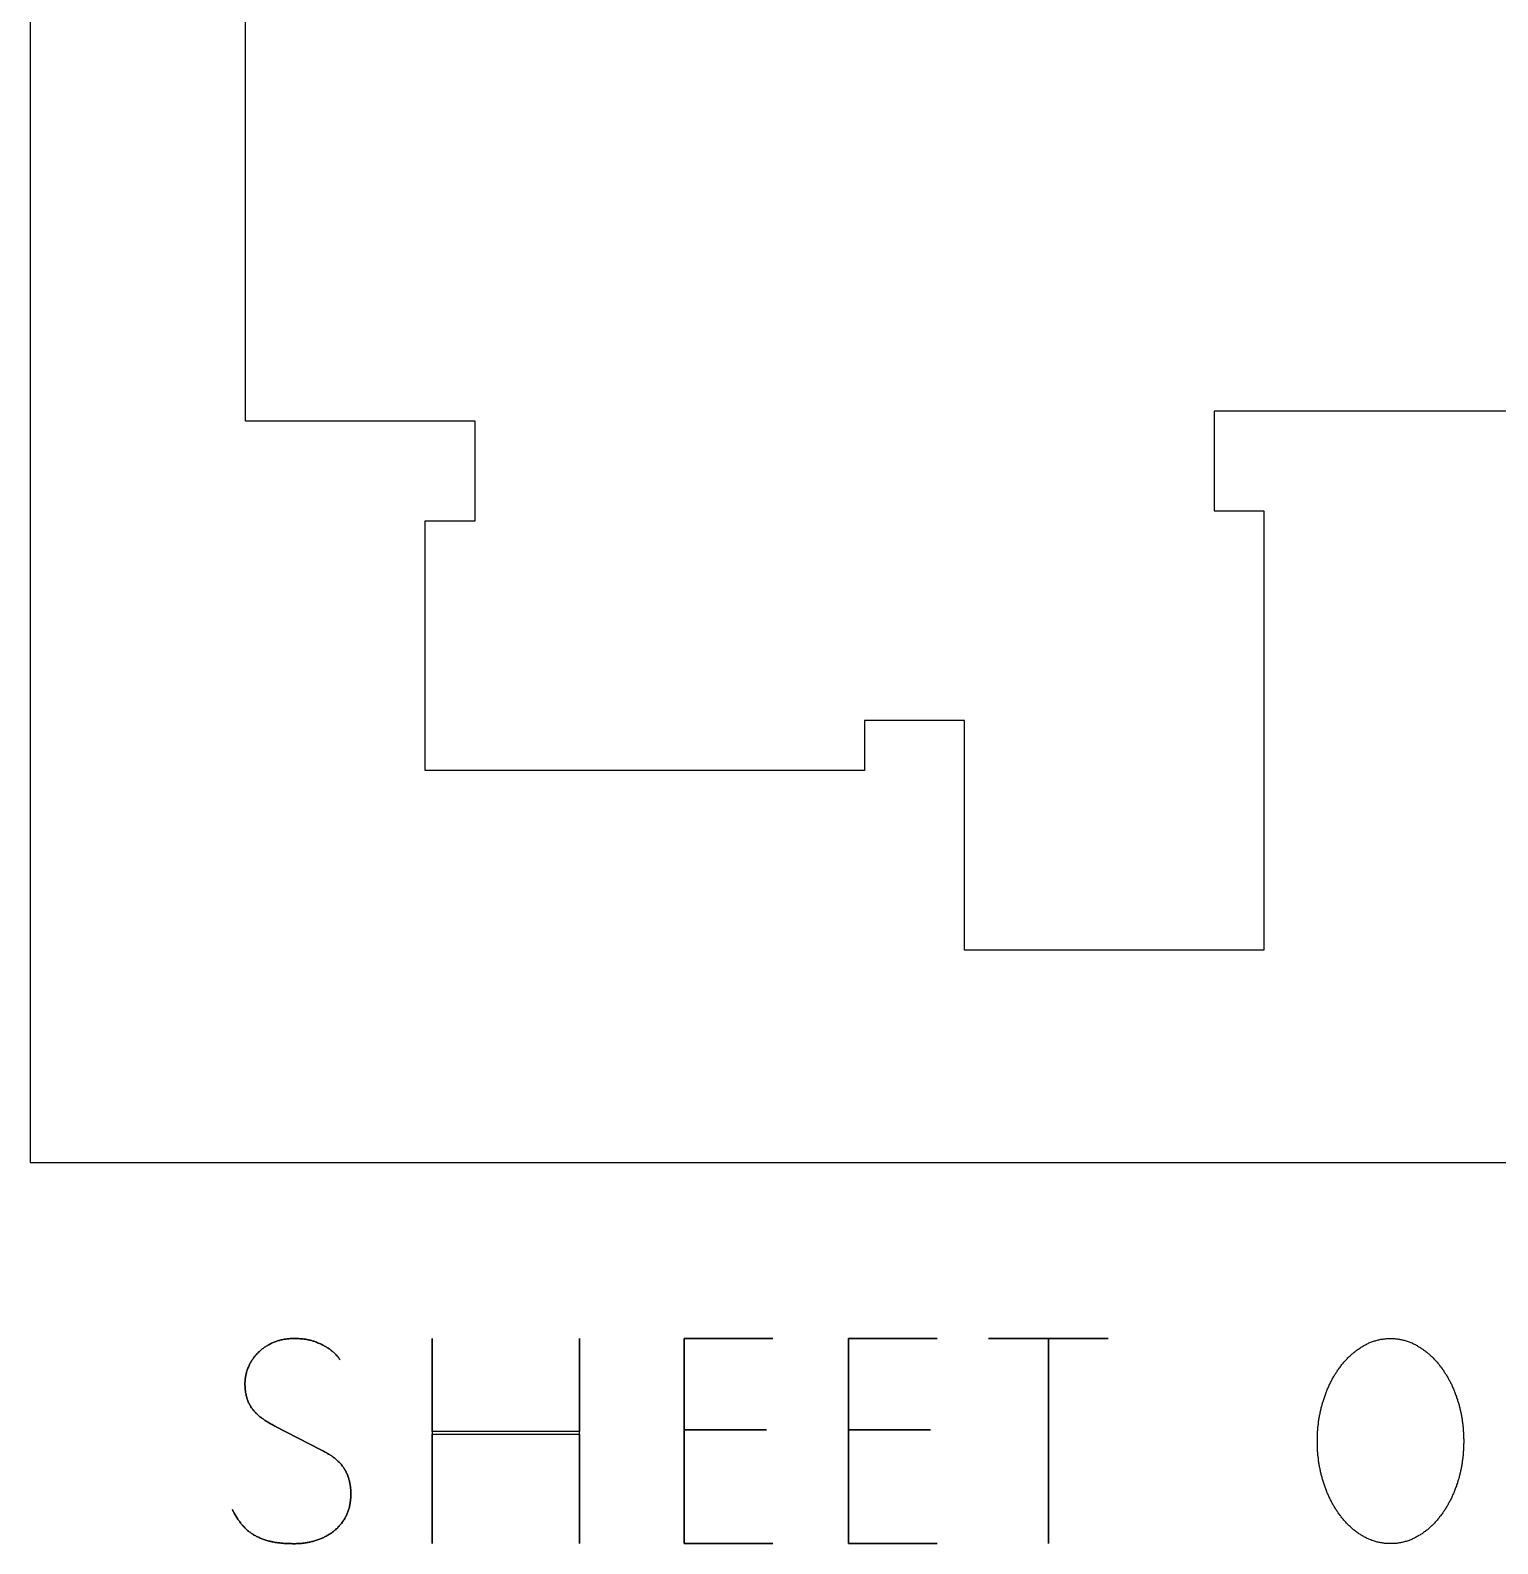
# Model space of a CAD drawing. Extents: x -3500 to 300, y -1049 to 1500.
# Drawn here: x -3500 to -3353, y -1038.2 to -886.6 of the extents above; entities that cross this region are included whole.
import ezdxf

# ---------------------------------------------------------------- set-up
doc = ezdxf.new("R2010")
doc.units = 0
for name, color, linetype in [('OUTLINES', 7, 'CONTINUOUS'), ('SHEETS', 7, 'CONTINUOUS'), ('SHEETTAGS', 7, 'CONTINUOUS')]:
    doc.layers.add(name, color=color, linetype=linetype)

msp = doc.modelspace()

# ---------------------------------------------------------------- linework, layer by layer
at = {"layer": 'OUTLINES', "color": 5}
msp.add_lwpolyline([(-3185.45, -960.73), (-3294.45, -960.73), (-3294.45, -934.73), (-3289.45, -934.73), (-3289.45, -924.73), (-3381.45, -924.73), (-3381.45, -934.73), (-3376.45, -934.73), (-3376.45, -978.73), (-3406.45, -978.73), (-3406.45, -955.73), (-3416.45, -955.73), (-3416.45, -960.73), (-3460.45, -960.73), (-3460.45, -935.73), (-3455.45, -935.73), (-3455.45, -925.73), (-3478.45, -925.73), (-3478.45, -745.73), (-3455.45, -745.73), (-3455.45, -735.73), (-3460.45, -735.73), (-3460.45, -635.73)], dxfattribs=at)
at = {"layer": 'SHEETS', "color": 1}
msp.add_lwpolyline([(-3500, -1000), (-2300, -1000), (-2300, 1500), (-3500, 1500)], close=True, dxfattribs=at)
at = {"layer": 'SHEETTAGS', "color": 1}
for p, q in [((-3392.04, -1017.64), (-3404.02, -1017.64)), ((-3404.02, -1017.64), (-3398.02, -1017.64)), ((-3398.02, -1017.64), (-3392.04, -1017.64)), ((-3434.51, -1038.19), (-3425.63, -1038.19)), ((-3425.63, -1038.19), (-3434.51, -1038.19)), ((-3418.07, -1038.19), (-3409.19, -1038.19)), ((-3409.19, -1038.19), (-3418.07, -1038.19))]:
    msp.add_line(p, q, dxfattribs=at)
for points in [[(-3479.76, -1034.78), (-3479.72, -1034.87), (-3479.67, -1034.96), (-3479.62, -1035.05), (-3479.57, -1035.14), (-3479.52, -1035.23), (-3479.47, -1035.32), (-3479.42, -1035.4), (-3479.37, -1035.48), (-3479.32, -1035.57), (-3479.27, -1035.65), (-3479.22, -1035.73), (-3479.17, -1035.8), (-3479.11, -1035.88), (-3479.06, -1035.95), (-3479.01, -1036.02), (-3478.95, -1036.1), (-3478.9, -1036.16), (-3478.85, -1036.23), (-3478.79, -1036.3), (-3478.73, -1036.38), (-3478.66, -1036.45), (-3478.59, -1036.52), (-3478.52, -1036.59), (-3478.45, -1036.66), (-3478.38, -1036.73), (-3478.3, -1036.8), (-3478.23, -1036.86), (-3478.15, -1036.93), (-3478.07, -1036.99), (-3477.99, -1037.05), (-3477.91, -1037.11), (-3477.83, -1037.16), (-3477.75, -1037.22), (-3477.67, -1037.27), (-3477.58, -1037.33), (-3477.5, -1037.37), (-3477.42, -1037.42), (-3477.33, -1037.47), (-3477.25, -1037.51), (-3477.16, -1037.55), (-3477.07, -1037.59), (-3476.98, -1037.63), (-3476.89, -1037.67), (-3476.8, -1037.71), (-3476.71, -1037.74), (-3476.61, -1037.78), (-3476.52, -1037.81), (-3476.42, -1037.84), (-3476.32, -1037.87), (-3476.22, -1037.9), (-3476.12, -1037.93), (-3476.02, -1037.95), (-3475.94, -1037.97), (-3475.85, -1037.99), (-3475.76, -1038.01), (-3475.67, -1038.02), (-3475.58, -1038.04), (-3475.49, -1038.06), (-3475.4, -1038.07), (-3475.31, -1038.08), (-3475.21, -1038.1), (-3475.11, -1038.11), (-3475.01, -1038.12), (-3474.92, -1038.13), (-3474.81, -1038.14), (-3474.71, -1038.15), (-3474.61, -1038.16), (-3474.5, -1038.17), (-3474.4, -1038.17), (-3474.29, -1038.18), (-3474.18, -1038.18), (-3474.07, -1038.19), (-3473.96, -1038.19), (-3473.85, -1038.19), (-3473.75, -1038.2), (-3473.65, -1038.2), (-3473.55, -1038.2), (-3473.45, -1038.2), (-3473.35, -1038.19), (-3473.25, -1038.19), (-3473.15, -1038.19), (-3473.05, -1038.18), (-3472.95, -1038.17), (-3472.85, -1038.16), (-3472.75, -1038.15), (-3472.66, -1038.14), (-3472.56, -1038.13), (-3472.46, -1038.12), (-3472.37, -1038.1), (-3472.27, -1038.09), (-3472.18, -1038.07), (-3472.08, -1038.05), (-3471.99, -1038.03), (-3471.89, -1038.01), (-3471.8, -1037.98), (-3471.71, -1037.96), (-3471.61, -1037.93), (-3471.52, -1037.91), (-3471.42, -1037.88), (-3471.33, -1037.85), (-3471.23, -1037.81), (-3471.14, -1037.78), (-3471.05, -1037.75), (-3470.96, -1037.71), (-3470.87, -1037.68), (-3470.78, -1037.64), (-3470.69, -1037.6), (-3470.61, -1037.56), (-3470.52, -1037.52), (-3470.44, -1037.48), (-3470.36, -1037.43), (-3470.27, -1037.39), (-3470.19, -1037.34), (-3470.11, -1037.29), (-3470.03, -1037.24), (-3469.95, -1037.19), (-3469.88, -1037.14), (-3469.8, -1037.09), (-3469.72, -1037.03), (-3469.64, -1036.97), (-3469.57, -1036.91), (-3469.49, -1036.85), (-3469.42, -1036.79), (-3469.35, -1036.72), (-3469.28, -1036.66), (-3469.21, -1036.59), (-3469.15, -1036.52), (-3469.08, -1036.45), (-3469.02, -1036.38), (-3468.95, -1036.31), (-3468.89, -1036.23), (-3468.83, -1036.16), (-3468.78, -1036.08), (-3468.72, -1036), (-3468.67, -1035.92), (-3468.61, -1035.84), (-3468.56, -1035.76), (-3468.51, -1035.68), (-3468.46, -1035.59), (-3468.42, -1035.51), (-3468.37, -1035.43), (-3468.33, -1035.34), (-3468.29, -1035.26), (-3468.25, -1035.17), (-3468.22, -1035.08), (-3468.19, -1034.99), (-3468.15, -1034.9), (-3468.12, -1034.81), (-3468.1, -1034.72), (-3468.07, -1034.62), (-3468.04, -1034.53), (-3468.02, -1034.43), (-3468, -1034.33), (-3467.98, -1034.23), (-3467.96, -1034.13), (-3467.95, -1034.03), (-3467.94, -1033.93), (-3467.92, -1033.83), (-3467.92, -1033.72), (-3467.91, -1033.62), (-3467.9, -1033.51), (-3467.9, -1033.4), (-3467.9, -1033.29), (-3467.9, -1033.18), (-3467.9, -1033.07), (-3467.9, -1032.97), (-3467.91, -1032.86), (-3467.91, -1032.76), (-3467.92, -1032.66), (-3467.93, -1032.56), (-3467.94, -1032.47), (-3467.96, -1032.37), (-3467.97, -1032.28), (-3467.99, -1032.19), (-3468, -1032.1), (-3468.02, -1032.01), (-3468.04, -1031.92), (-3468.06, -1031.83), (-3468.09, -1031.75), (-3468.11, -1031.67), (-3468.14, -1031.59), (-3468.17, -1031.51), (-3468.2, -1031.41), (-3468.24, -1031.31), (-3468.28, -1031.21), (-3468.33, -1031.12), (-3468.37, -1031.03), (-3468.41, -1030.94), (-3468.46, -1030.85), (-3468.51, -1030.77), (-3468.56, -1030.68), (-3468.61, -1030.6), (-3468.66, -1030.53), (-3468.71, -1030.45), (-3468.77, -1030.38), (-3468.82, -1030.31), (-3468.88, -1030.24), (-3468.94, -1030.17), (-3469.01, -1030.1), (-3469.08, -1030.03), (-3469.15, -1029.96), (-3469.22, -1029.89), (-3469.29, -1029.82), (-3469.36, -1029.76), (-3469.43, -1029.7), (-3469.5, -1029.64), (-3469.58, -1029.58), (-3469.65, -1029.53), (-3469.73, -1029.47), (-3469.8, -1029.42), (-3469.88, -1029.37), (-3469.96, -1029.33), (-3470.04, -1029.27), (-3470.13, -1029.22), (-3470.22, -1029.17), (-3470.3, -1029.12), (-3470.38, -1029.07), (-3470.46, -1029.02), (-3470.54, -1028.98), (-3470.62, -1028.94), (-3470.69, -1028.89), (-3470.77, -1028.85), (-3470.84, -1028.81), (-3470.91, -1028.78), (-3475.51, -1026.41), (-3475.6, -1026.36), (-3475.69, -1026.31), (-3475.78, -1026.26), (-3475.87, -1026.21), (-3475.96, -1026.16), (-3476.04, -1026.11), (-3476.13, -1026.06), (-3476.21, -1026.01), (-3476.3, -1025.96), (-3476.38, -1025.91), (-3476.46, -1025.86), (-3476.54, -1025.81), (-3476.61, -1025.76), (-3476.69, -1025.7), (-3476.77, -1025.65), (-3476.85, -1025.59), (-3476.93, -1025.53), (-3477, -1025.47), (-3477.08, -1025.41), (-3477.15, -1025.34), (-3477.22, -1025.28), (-3477.29, -1025.22), (-3477.36, -1025.15), (-3477.43, -1025.08), (-3477.49, -1025.02), (-3477.56, -1024.95), (-3477.62, -1024.88), (-3477.68, -1024.8), (-3477.73, -1024.73), (-3477.79, -1024.65), (-3477.84, -1024.57), (-3477.9, -1024.49), (-3477.95, -1024.41), (-3477.99, -1024.33), (-3478.04, -1024.24), (-3478.08, -1024.15), (-3478.13, -1024.07), (-3478.17, -1023.97), (-3478.2, -1023.88), (-3478.24, -1023.79), (-3478.27, -1023.7), (-3478.3, -1023.62), (-3478.32, -1023.53), (-3478.35, -1023.44), (-3478.37, -1023.35), (-3478.39, -1023.26), (-3478.41, -1023.16), (-3478.43, -1023.07), (-3478.44, -1022.97), (-3478.46, -1022.87), (-3478.47, -1022.77), (-3478.48, -1022.66), (-3478.49, -1022.56), (-3478.49, -1022.45), (-3478.5, -1022.35), (-3478.5, -1022.25), (-3478.5, -1022.15), (-3478.5, -1022.06), (-3478.49, -1021.96), (-3478.49, -1021.86), (-3478.48, -1021.77), (-3478.47, -1021.67), (-3478.45, -1021.57), (-3478.44, -1021.48), (-3478.42, -1021.38), (-3478.4, -1021.28), (-3478.38, -1021.19), (-3478.35, -1021.09), (-3478.33, -1020.99), (-3478.3, -1020.9), (-3478.27, -1020.8), (-3478.23, -1020.7), (-3478.2, -1020.61), (-3478.16, -1020.52), (-3478.12, -1020.43), (-3478.08, -1020.34), (-3478.04, -1020.25), (-3478, -1020.16), (-3477.95, -1020.08), (-3477.9, -1019.99), (-3477.85, -1019.91), (-3477.8, -1019.82), (-3477.75, -1019.74), (-3477.69, -1019.66), (-3477.63, -1019.58), (-3477.57, -1019.5), (-3477.51, -1019.42), (-3477.45, -1019.34), (-3477.38, -1019.27), (-3477.31, -1019.19), (-3477.25, -1019.12), (-3477.19, -1019.06), (-3477.12, -1018.99), (-3477.05, -1018.93), (-3476.98, -1018.87), (-3476.91, -1018.8), (-3476.84, -1018.74), (-3476.76, -1018.69), (-3476.69, -1018.63), (-3476.61, -1018.57), (-3476.53, -1018.52), (-3476.45, -1018.46), (-3476.37, -1018.41), (-3476.28, -1018.36), (-3476.2, -1018.31), (-3476.11, -1018.26), (-3476.02, -1018.21), (-3475.93, -1018.17), (-3475.84, -1018.12), (-3475.75, -1018.08), (-3475.66, -1018.04), (-3475.58, -1018.01), (-3475.49, -1017.97), (-3475.41, -1017.94), (-3475.32, -1017.91), (-3475.23, -1017.88), (-3475.14, -1017.85), (-3475.05, -1017.83), (-3474.96, -1017.8), (-3474.87, -1017.78), (-3474.77, -1017.76), (-3474.68, -1017.74), (-3474.58, -1017.72), (-3474.49, -1017.71), (-3474.39, -1017.69), (-3474.29, -1017.68), (-3474.19, -1017.67), (-3474.09, -1017.66), (-3473.98, -1017.65), (-3473.88, -1017.65), (-3473.78, -1017.64), (-3473.67, -1017.64), (-3473.56, -1017.64), (-3473.45, -1017.64), (-3473.34, -1017.64), (-3473.22, -1017.65), (-3473.11, -1017.65), (-3473.01, -1017.66), (-3472.9, -1017.66), (-3472.8, -1017.67), (-3472.69, -1017.68), (-3472.59, -1017.7), (-3472.49, -1017.71), (-3472.4, -1017.72), (-3472.3, -1017.74), (-3472.21, -1017.76), (-3472.11, -1017.78), (-3472.02, -1017.8), (-3471.93, -1017.82), (-3471.85, -1017.84), (-3471.76, -1017.87), (-3471.68, -1017.89), (-3471.59, -1017.92), (-3471.51, -1017.95), (-3471.43, -1017.98), (-3471.33, -1018.02), (-3471.23, -1018.06), (-3471.14, -1018.1), (-3471.04, -1018.14), (-3470.95, -1018.18), (-3470.86, -1018.22), (-3470.77, -1018.27), (-3470.69, -1018.31), (-3470.61, -1018.35), (-3470.52, -1018.4), (-3470.44, -1018.44), (-3470.37, -1018.48), (-3470.29, -1018.53), (-3470.22, -1018.57), (-3470.15, -1018.62), (-3470.08, -1018.67), (-3470.01, -1018.71), (-3469.93, -1018.77), (-3469.85, -1018.83), (-3469.78, -1018.9), (-3469.7, -1018.96), (-3469.63, -1019.02), (-3469.56, -1019.09), (-3469.49, -1019.15), (-3469.42, -1019.22), (-3469.36, -1019.29), (-3469.3, -1019.36), (-3469.24, -1019.42), (-3469.18, -1019.49), (-3469.12, -1019.57), (-3469.07, -1019.64), (-3469.02, -1019.71), (-3468.97, -1019.79), (-3469.02, -1019.71), (-3469.07, -1019.64), (-3469.12, -1019.57), (-3469.18, -1019.49), (-3469.24, -1019.42), (-3469.3, -1019.36), (-3469.36, -1019.29), (-3469.42, -1019.22), (-3469.49, -1019.15), (-3469.56, -1019.09), (-3469.63, -1019.02), (-3469.7, -1018.96), (-3469.78, -1018.9), (-3469.85, -1018.83), (-3469.93, -1018.77), (-3470.01, -1018.71), (-3470.08, -1018.67), (-3470.15, -1018.62), (-3470.22, -1018.57), (-3470.29, -1018.53), (-3470.37, -1018.48), (-3470.44, -1018.44), (-3470.52, -1018.4), (-3470.61, -1018.35), (-3470.69, -1018.31), (-3470.77, -1018.27), (-3470.86, -1018.22), (-3470.95, -1018.18), (-3471.04, -1018.14), (-3471.14, -1018.1), (-3471.23, -1018.06), (-3471.33, -1018.02), (-3471.43, -1017.98), (-3471.51, -1017.95), (-3471.59, -1017.92), (-3471.68, -1017.89), (-3471.76, -1017.87), (-3471.85, -1017.84), (-3471.93, -1017.82), (-3472.02, -1017.8), (-3472.11, -1017.78), (-3472.21, -1017.76), (-3472.3, -1017.74), (-3472.4, -1017.72), (-3472.49, -1017.71), (-3472.59, -1017.7), (-3472.69, -1017.68), (-3472.8, -1017.67), (-3472.9, -1017.66), (-3473.01, -1017.66), (-3473.11, -1017.65), (-3473.22, -1017.65), (-3473.34, -1017.64), (-3473.45, -1017.64), (-3473.56, -1017.64), (-3473.67, -1017.64), (-3473.78, -1017.64), (-3473.88, -1017.65), (-3473.98, -1017.65), (-3474.09, -1017.66), (-3474.19, -1017.67), (-3474.29, -1017.68), (-3474.39, -1017.69), (-3474.49, -1017.71), (-3474.58, -1017.72), (-3474.68, -1017.74), (-3474.77, -1017.76), (-3474.87, -1017.78), (-3474.96, -1017.8), (-3475.05, -1017.83), (-3475.14, -1017.85), (-3475.23, -1017.88), (-3475.32, -1017.91), (-3475.41, -1017.94), (-3475.49, -1017.97), (-3475.58, -1018.01), (-3475.66, -1018.04), (-3475.75, -1018.08), (-3475.84, -1018.12), (-3475.93, -1018.17), (-3476.02, -1018.21), (-3476.11, -1018.26), (-3476.2, -1018.31), (-3476.28, -1018.36), (-3476.37, -1018.41), (-3476.45, -1018.46), (-3476.53, -1018.52), (-3476.61, -1018.57), (-3476.69, -1018.63), (-3476.76, -1018.69), (-3476.84, -1018.74), (-3476.91, -1018.8), (-3476.98, -1018.87), (-3477.05, -1018.93), (-3477.12, -1018.99), (-3477.19, -1019.06), (-3477.25, -1019.12), (-3477.31, -1019.19), (-3477.38, -1019.27), (-3477.45, -1019.34), (-3477.51, -1019.42), (-3477.57, -1019.5), (-3477.63, -1019.58), (-3477.69, -1019.66), (-3477.75, -1019.74), (-3477.8, -1019.82), (-3477.85, -1019.91), (-3477.9, -1019.99), (-3477.95, -1020.08), (-3478, -1020.16), (-3478.04, -1020.25), (-3478.08, -1020.34), (-3478.12, -1020.43), (-3478.16, -1020.52), (-3478.2, -1020.61), (-3478.23, -1020.7), (-3478.27, -1020.8), (-3478.3, -1020.9), (-3478.33, -1020.99), (-3478.35, -1021.09), (-3478.38, -1021.19), (-3478.4, -1021.28), (-3478.42, -1021.38), (-3478.44, -1021.48), (-3478.45, -1021.57), (-3478.47, -1021.67), (-3478.48, -1021.77), (-3478.49, -1021.86), (-3478.49, -1021.96), (-3478.5, -1022.06), (-3478.5, -1022.15), (-3478.5, -1022.25), (-3478.5, -1022.35), (-3478.49, -1022.45), (-3478.49, -1022.56), (-3478.48, -1022.66), (-3478.47, -1022.77), (-3478.46, -1022.87), (-3478.44, -1022.97), (-3478.43, -1023.07), (-3478.41, -1023.16), (-3478.39, -1023.26), (-3478.37, -1023.35), (-3478.35, -1023.44), (-3478.32, -1023.53), (-3478.3, -1023.62), (-3478.27, -1023.7), (-3478.24, -1023.79), (-3478.2, -1023.88), (-3478.17, -1023.97), (-3478.13, -1024.07), (-3478.08, -1024.15), (-3478.04, -1024.24), (-3477.99, -1024.33), (-3477.95, -1024.41), (-3477.9, -1024.49), (-3477.84, -1024.57), (-3477.79, -1024.65), (-3477.73, -1024.73), (-3477.68, -1024.8), (-3477.62, -1024.88), (-3477.56, -1024.95), (-3477.49, -1025.02), (-3477.43, -1025.08), (-3477.36, -1025.15), (-3477.29, -1025.22), (-3477.22, -1025.28), (-3477.15, -1025.34), (-3477.08, -1025.41), (-3477, -1025.47), (-3476.93, -1025.53), (-3476.85, -1025.59), (-3476.77, -1025.65), (-3476.69, -1025.7), (-3476.61, -1025.76), (-3476.54, -1025.81), (-3476.46, -1025.86), (-3476.38, -1025.91), (-3476.3, -1025.96), (-3476.21, -1026.01), (-3476.13, -1026.06), (-3476.04, -1026.11), (-3475.96, -1026.16), (-3475.87, -1026.21), (-3475.78, -1026.26), (-3475.69, -1026.31), (-3475.6, -1026.36), (-3475.51, -1026.41), (-3470.91, -1028.78), (-3470.84, -1028.81), (-3470.77, -1028.85), (-3470.69, -1028.89), (-3470.62, -1028.94), (-3470.54, -1028.98), (-3470.46, -1029.02), (-3470.38, -1029.07), (-3470.3, -1029.12), (-3470.22, -1029.17), (-3470.13, -1029.22), (-3470.04, -1029.27), (-3469.96, -1029.33), (-3469.88, -1029.37), (-3469.8, -1029.42), (-3469.73, -1029.47), (-3469.65, -1029.53), (-3469.58, -1029.58), (-3469.5, -1029.64), (-3469.43, -1029.7), (-3469.36, -1029.76), (-3469.29, -1029.82), (-3469.22, -1029.89), (-3469.15, -1029.96), (-3469.08, -1030.03), (-3469.01, -1030.1), (-3468.94, -1030.17), (-3468.88, -1030.24), (-3468.82, -1030.31), (-3468.77, -1030.38), (-3468.71, -1030.45), (-3468.66, -1030.53), (-3468.61, -1030.6), (-3468.56, -1030.68), (-3468.51, -1030.77), (-3468.46, -1030.85), (-3468.41, -1030.94), (-3468.37, -1031.03), (-3468.33, -1031.12), (-3468.28, -1031.21), (-3468.24, -1031.31), (-3468.2, -1031.41), (-3468.17, -1031.51), (-3468.14, -1031.59), (-3468.11, -1031.67), (-3468.09, -1031.75), (-3468.06, -1031.83), (-3468.04, -1031.92), (-3468.02, -1032.01), (-3468, -1032.1), (-3467.99, -1032.19), (-3467.97, -1032.28), (-3467.96, -1032.37), (-3467.94, -1032.47), (-3467.93, -1032.56), (-3467.92, -1032.66), (-3467.91, -1032.76), (-3467.91, -1032.86), (-3467.9, -1032.97), (-3467.9, -1033.07), (-3467.9, -1033.18), (-3467.9, -1033.29), (-3467.9, -1033.4), (-3467.9, -1033.51), (-3467.91, -1033.62), (-3467.92, -1033.72), (-3467.92, -1033.83), (-3467.94, -1033.93), (-3467.95, -1034.03), (-3467.96, -1034.13), (-3467.98, -1034.23), (-3468, -1034.33), (-3468.02, -1034.43), (-3468.04, -1034.53), (-3468.07, -1034.62), (-3468.1, -1034.72), (-3468.12, -1034.81), (-3468.15, -1034.9), (-3468.19, -1034.99), (-3468.22, -1035.08), (-3468.25, -1035.17), (-3468.29, -1035.26), (-3468.33, -1035.34), (-3468.37, -1035.43), (-3468.42, -1035.51), (-3468.46, -1035.59), (-3468.51, -1035.68), (-3468.56, -1035.76), (-3468.61, -1035.84), (-3468.67, -1035.92), (-3468.72, -1036), (-3468.78, -1036.08), (-3468.83, -1036.16), (-3468.89, -1036.23), (-3468.95, -1036.31), (-3469.02, -1036.38), (-3469.08, -1036.45), (-3469.15, -1036.52), (-3469.21, -1036.59), (-3469.28, -1036.66), (-3469.35, -1036.72), (-3469.42, -1036.79), (-3469.49, -1036.85), (-3469.57, -1036.91), (-3469.64, -1036.97), (-3469.72, -1037.03), (-3469.8, -1037.09), (-3469.88, -1037.14), (-3469.95, -1037.19), (-3470.03, -1037.24), (-3470.11, -1037.29), (-3470.19, -1037.34), (-3470.27, -1037.39), (-3470.36, -1037.43), (-3470.44, -1037.48), (-3470.52, -1037.52), (-3470.61, -1037.56), (-3470.69, -1037.6), (-3470.78, -1037.64), (-3470.87, -1037.68), (-3470.96, -1037.71), (-3471.05, -1037.75), (-3471.14, -1037.78), (-3471.23, -1037.81), (-3471.33, -1037.85), (-3471.42, -1037.88), (-3471.52, -1037.91), (-3471.61, -1037.93), (-3471.71, -1037.96), (-3471.8, -1037.98), (-3471.89, -1038.01), (-3471.99, -1038.03), (-3472.08, -1038.05), (-3472.18, -1038.07), (-3472.27, -1038.09), (-3472.37, -1038.1), (-3472.46, -1038.12), (-3472.56, -1038.13), (-3472.66, -1038.14), (-3472.75, -1038.15), (-3472.85, -1038.16), (-3472.95, -1038.17), (-3473.05, -1038.18), (-3473.15, -1038.19), (-3473.25, -1038.19), (-3473.35, -1038.19), (-3473.45, -1038.2), (-3473.55, -1038.2), (-3473.65, -1038.2), (-3473.75, -1038.2), (-3473.85, -1038.19), (-3473.96, -1038.19), (-3474.07, -1038.19), (-3474.18, -1038.18), (-3474.29, -1038.18), (-3474.4, -1038.17), (-3474.5, -1038.17), (-3474.61, -1038.16), (-3474.71, -1038.15), (-3474.81, -1038.14), (-3474.92, -1038.13), (-3475.01, -1038.12), (-3475.11, -1038.11), (-3475.21, -1038.1), (-3475.31, -1038.08), (-3475.4, -1038.07), (-3475.49, -1038.06), (-3475.58, -1038.04), (-3475.67, -1038.02), (-3475.76, -1038.01), (-3475.85, -1037.99), (-3475.94, -1037.97), (-3476.02, -1037.95), (-3476.12, -1037.93), (-3476.22, -1037.9), (-3476.32, -1037.87), (-3476.42, -1037.84), (-3476.52, -1037.81), (-3476.61, -1037.78), (-3476.71, -1037.74), (-3476.8, -1037.71), (-3476.89, -1037.67), (-3476.98, -1037.63), (-3477.07, -1037.59), (-3477.16, -1037.55), (-3477.25, -1037.51), (-3477.33, -1037.47), (-3477.42, -1037.42), (-3477.5, -1037.37), (-3477.58, -1037.33), (-3477.67, -1037.27), (-3477.75, -1037.22), (-3477.83, -1037.16), (-3477.91, -1037.11), (-3477.99, -1037.05), (-3478.07, -1036.99), (-3478.15, -1036.93), (-3478.23, -1036.86), (-3478.3, -1036.8), (-3478.38, -1036.73), (-3478.45, -1036.66), (-3478.52, -1036.59), (-3478.59, -1036.52), (-3478.66, -1036.45), (-3478.73, -1036.38), (-3478.79, -1036.3), (-3478.85, -1036.23), (-3478.9, -1036.16), (-3478.95, -1036.1), (-3479.01, -1036.02), (-3479.06, -1035.95), (-3479.11, -1035.88), (-3479.17, -1035.8), (-3479.22, -1035.73), (-3479.27, -1035.65), (-3479.32, -1035.57), (-3479.37, -1035.48), (-3479.42, -1035.4), (-3479.47, -1035.32), (-3479.52, -1035.23), (-3479.57, -1035.14), (-3479.62, -1035.05), (-3479.67, -1034.96), (-3479.72, -1034.87), (-3479.76, -1034.78)], [(-3434.51, -1038.19), (-3434.51, -1026.79), (-3426.28, -1026.79), (-3434.51, -1026.79), (-3434.51, -1017.64), (-3425.63, -1017.64), (-3434.51, -1017.64), (-3434.51, -1038.19)], [(-3418.07, -1038.19), (-3418.07, -1026.79), (-3409.84, -1026.79), (-3418.07, -1026.79), (-3418.07, -1017.64), (-3409.19, -1017.64), (-3418.07, -1017.64), (-3418.07, -1038.19)], [(-3398.02, -1017.64), (-3398.02, -1038.19), (-3398.02, -1017.64)]]:
    msp.add_lwpolyline(points, dxfattribs=at)
for points in [[(-3459.75, -1027.23), (-3445.01, -1027.23), (-3445.01, -1038.19), (-3445.01, -1017.64), (-3445.01, -1026.94), (-3459.75, -1026.94), (-3459.75, -1017.64), (-3459.75, -1038.19)], [(-3363.77, -1038.19), (-3363.87, -1038.19), (-3363.97, -1038.19), (-3364.07, -1038.18), (-3364.16, -1038.18), (-3364.26, -1038.17), (-3364.36, -1038.16), (-3364.45, -1038.15), (-3364.55, -1038.14), (-3364.64, -1038.12), (-3364.74, -1038.11), (-3364.83, -1038.09), (-3364.92, -1038.07), (-3365.02, -1038.05), (-3365.11, -1038.03), (-3365.2, -1038), (-3365.29, -1037.98), (-3365.39, -1037.95), (-3365.48, -1037.92), (-3365.57, -1037.89), (-3365.66, -1037.86), (-3365.75, -1037.82), (-3365.84, -1037.79), (-3365.93, -1037.75), (-3366.02, -1037.71), (-3366.1, -1037.67), (-3366.19, -1037.63), (-3366.28, -1037.58), (-3366.37, -1037.54), (-3366.45, -1037.49), (-3366.54, -1037.44), (-3366.63, -1037.39), (-3366.71, -1037.34), (-3366.79, -1037.29), (-3366.86, -1037.24), (-3366.94, -1037.19), (-3367.02, -1037.13), (-3367.1, -1037.08), (-3367.17, -1037.02), (-3367.25, -1036.97), (-3367.32, -1036.91), (-3367.4, -1036.85), (-3367.47, -1036.79), (-3367.54, -1036.73), (-3367.62, -1036.66), (-3367.69, -1036.6), (-3367.76, -1036.54), (-3367.83, -1036.47), (-3367.9, -1036.4), (-3367.97, -1036.34), (-3368.04, -1036.27), (-3368.11, -1036.2), (-3368.18, -1036.13), (-3368.24, -1036.05), (-3368.31, -1035.98), (-3368.38, -1035.91), (-3368.44, -1035.83), (-3368.51, -1035.75), (-3368.57, -1035.68), (-3368.64, -1035.6), (-3368.7, -1035.52), (-3368.76, -1035.44), (-3368.82, -1035.36), (-3368.89, -1035.27), (-3368.95, -1035.19), (-3369, -1035.11), (-3369.05, -1035.04), (-3369.11, -1034.96), (-3369.16, -1034.88), (-3369.21, -1034.8), (-3369.26, -1034.72), (-3369.31, -1034.64), (-3369.36, -1034.56), (-3369.41, -1034.48), (-3369.46, -1034.4), (-3369.5, -1034.32), (-3369.55, -1034.23), (-3369.6, -1034.15), (-3369.64, -1034.07), (-3369.69, -1033.98), (-3369.73, -1033.89), (-3369.78, -1033.81), (-3369.82, -1033.72), (-3369.86, -1033.63), (-3369.91, -1033.54), (-3369.95, -1033.45), (-3369.99, -1033.36), (-3370.03, -1033.27), (-3370.07, -1033.18), (-3370.11, -1033.09), (-3370.14, -1032.99), (-3370.18, -1032.9), (-3370.22, -1032.81), (-3370.26, -1032.71), (-3370.29, -1032.61), (-3370.33, -1032.52), (-3370.36, -1032.42), (-3370.4, -1032.32), (-3370.43, -1032.22), (-3370.46, -1032.12), (-3370.49, -1032.02), (-3370.53, -1031.92), (-3370.55, -1031.83), (-3370.58, -1031.74), (-3370.61, -1031.65), (-3370.63, -1031.55), (-3370.66, -1031.46), (-3370.68, -1031.37), (-3370.71, -1031.27), (-3370.73, -1031.18), (-3370.75, -1031.09), (-3370.77, -1030.99), (-3370.79, -1030.9), (-3370.81, -1030.8), (-3370.83, -1030.71), (-3370.85, -1030.61), (-3370.87, -1030.52), (-3370.89, -1030.42), (-3370.91, -1030.32), (-3370.92, -1030.23), (-3370.94, -1030.13), (-3370.95, -1030.03), (-3370.97, -1029.94), (-3370.98, -1029.84), (-3370.99, -1029.74), (-3371, -1029.64), (-3371.02, -1029.54), (-3371.03, -1029.45), (-3371.04, -1029.35), (-3371.05, -1029.25), (-3371.05, -1029.15), (-3371.06, -1029.05), (-3371.07, -1028.95), (-3371.08, -1028.85), (-3371.08, -1028.75), (-3371.09, -1028.65), (-3371.09, -1028.55), (-3371.09, -1028.44), (-3371.1, -1028.34), (-3371.1, -1028.24), (-3371.1, -1028.14), (-3371.1, -1028.04), (-3371.1, -1027.93), (-3371.1, -1027.83), (-3371.1, -1027.73), (-3371.1, -1027.62), (-3371.1, -1027.52), (-3371.09, -1027.42), (-3371.09, -1027.32), (-3371.09, -1027.22), (-3371.08, -1027.11), (-3371.08, -1027.01), (-3371.07, -1026.91), (-3371.06, -1026.81), (-3371.05, -1026.71), (-3371.05, -1026.61), (-3371.04, -1026.51), (-3371.03, -1026.41), (-3371.02, -1026.32), (-3371, -1026.22), (-3370.99, -1026.12), (-3370.98, -1026.02), (-3370.97, -1025.92), (-3370.95, -1025.83), (-3370.94, -1025.73), (-3370.92, -1025.63), (-3370.91, -1025.54), (-3370.89, -1025.44), (-3370.87, -1025.34), (-3370.85, -1025.25), (-3370.83, -1025.15), (-3370.81, -1025.06), (-3370.79, -1024.96), (-3370.77, -1024.87), (-3370.75, -1024.78), (-3370.73, -1024.68), (-3370.71, -1024.59), (-3370.68, -1024.49), (-3370.66, -1024.4), (-3370.63, -1024.31), (-3370.61, -1024.22), (-3370.58, -1024.12), (-3370.55, -1024.03), (-3370.53, -1023.94), (-3370.49, -1023.84), (-3370.46, -1023.74), (-3370.43, -1023.64), (-3370.4, -1023.54), (-3370.36, -1023.44), (-3370.33, -1023.34), (-3370.29, -1023.25), (-3370.26, -1023.15), (-3370.22, -1023.06), (-3370.18, -1022.96), (-3370.14, -1022.87), (-3370.11, -1022.77), (-3370.07, -1022.68), (-3370.03, -1022.59), (-3369.99, -1022.5), (-3369.95, -1022.41), (-3369.91, -1022.32), (-3369.86, -1022.23), (-3369.82, -1022.14), (-3369.78, -1022.05), (-3369.73, -1021.96), (-3369.69, -1021.88), (-3369.64, -1021.79), (-3369.6, -1021.71), (-3369.55, -1021.62), (-3369.5, -1021.54), (-3369.46, -1021.46), (-3369.41, -1021.37), (-3369.36, -1021.29), (-3369.31, -1021.21), (-3369.26, -1021.13), (-3369.21, -1021.05), (-3369.16, -1020.97), (-3369.11, -1020.9), (-3369.05, -1020.82), (-3369, -1020.74), (-3368.95, -1020.67), (-3368.89, -1020.58), (-3368.82, -1020.5), (-3368.76, -1020.42), (-3368.7, -1020.34), (-3368.64, -1020.26), (-3368.57, -1020.18), (-3368.51, -1020.1), (-3368.44, -1020.02), (-3368.38, -1019.95), (-3368.31, -1019.87), (-3368.24, -1019.8), (-3368.18, -1019.73), (-3368.11, -1019.66), (-3368.04, -1019.59), (-3367.97, -1019.52), (-3367.9, -1019.45), (-3367.83, -1019.38), (-3367.76, -1019.32), (-3367.69, -1019.25), (-3367.62, -1019.19), (-3367.54, -1019.13), (-3367.47, -1019.06), (-3367.4, -1019), (-3367.32, -1018.94), (-3367.25, -1018.89), (-3367.17, -1018.83), (-3367.1, -1018.77), (-3367.02, -1018.72), (-3366.94, -1018.66), (-3366.86, -1018.61), (-3366.79, -1018.56), (-3366.71, -1018.51), (-3366.63, -1018.46), (-3366.54, -1018.4), (-3366.45, -1018.35), (-3366.37, -1018.3), (-3366.28, -1018.26), (-3366.19, -1018.21), (-3366.1, -1018.17), (-3366.02, -1018.13), (-3365.93, -1018.09), (-3365.84, -1018.05), (-3365.75, -1018.01), (-3365.66, -1017.98), (-3365.57, -1017.95), (-3365.48, -1017.91), (-3365.39, -1017.88), (-3365.29, -1017.86), (-3365.2, -1017.83), (-3365.11, -1017.81), (-3365.02, -1017.78), (-3364.92, -1017.76), (-3364.83, -1017.74), (-3364.74, -1017.72), (-3364.64, -1017.71), (-3364.55, -1017.69), (-3364.45, -1017.68), (-3364.36, -1017.67), (-3364.26, -1017.66), (-3364.16, -1017.65), (-3364.07, -1017.65), (-3363.97, -1017.64), (-3363.87, -1017.64), (-3363.77, -1017.64), (-3363.67, -1017.64), (-3363.57, -1017.64), (-3363.47, -1017.65), (-3363.37, -1017.65), (-3363.27, -1017.66), (-3363.17, -1017.67), (-3363.07, -1017.68), (-3362.98, -1017.7), (-3362.88, -1017.71), (-3362.78, -1017.73), (-3362.68, -1017.75), (-3362.59, -1017.77), (-3362.49, -1017.79), (-3362.4, -1017.82), (-3362.3, -1017.84), (-3362.21, -1017.87), (-3362.11, -1017.9), (-3362.02, -1017.93), (-3361.92, -1017.97), (-3361.83, -1018), (-3361.74, -1018.04), (-3361.65, -1018.08), (-3361.56, -1018.12), (-3361.47, -1018.16), (-3361.37, -1018.21), (-3361.28, -1018.25), (-3361.2, -1018.3), (-3361.11, -1018.35), (-3361.02, -1018.4), (-3360.93, -1018.46), (-3360.85, -1018.51), (-3360.77, -1018.56), (-3360.69, -1018.61), (-3360.61, -1018.66), (-3360.53, -1018.72), (-3360.46, -1018.77), (-3360.38, -1018.83), (-3360.3, -1018.89), (-3360.23, -1018.94), (-3360.15, -1019), (-3360.08, -1019.06), (-3360.01, -1019.13), (-3359.93, -1019.19), (-3359.86, -1019.25), (-3359.79, -1019.32), (-3359.72, -1019.38), (-3359.65, -1019.45), (-3359.58, -1019.52), (-3359.51, -1019.59), (-3359.44, -1019.66), (-3359.37, -1019.73), (-3359.3, -1019.8), (-3359.24, -1019.87), (-3359.17, -1019.95), (-3359.1, -1020.02), (-3359.04, -1020.1), (-3358.97, -1020.18), (-3358.91, -1020.26), (-3358.85, -1020.34), (-3358.78, -1020.42), (-3358.72, -1020.5), (-3358.66, -1020.58), (-3358.6, -1020.67), (-3358.54, -1020.74), (-3358.49, -1020.82), (-3358.44, -1020.9), (-3358.39, -1020.97), (-3358.34, -1021.05), (-3358.29, -1021.13), (-3358.24, -1021.21), (-3358.19, -1021.29), (-3358.14, -1021.37), (-3358.09, -1021.46), (-3358.04, -1021.54), (-3357.99, -1021.62), (-3357.95, -1021.71), (-3357.9, -1021.79), (-3357.86, -1021.88), (-3357.81, -1021.96), (-3357.77, -1022.05), (-3357.73, -1022.14), (-3357.68, -1022.23), (-3357.64, -1022.32), (-3357.6, -1022.41), (-3357.56, -1022.5), (-3357.52, -1022.59), (-3357.48, -1022.68), (-3357.44, -1022.77), (-3357.4, -1022.87), (-3357.36, -1022.96), (-3357.33, -1023.06), (-3357.29, -1023.15), (-3357.25, -1023.25), (-3357.22, -1023.34), (-3357.18, -1023.44), (-3357.15, -1023.54), (-3357.12, -1023.64), (-3357.08, -1023.74), (-3357.05, -1023.84), (-3357.02, -1023.94), (-3356.99, -1024.03), (-3356.97, -1024.12), (-3356.94, -1024.22), (-3356.91, -1024.31), (-3356.89, -1024.4), (-3356.86, -1024.49), (-3356.84, -1024.59), (-3356.82, -1024.68), (-3356.79, -1024.78), (-3356.77, -1024.87), (-3356.75, -1024.96), (-3356.73, -1025.06), (-3356.71, -1025.15), (-3356.69, -1025.25), (-3356.68, -1025.34), (-3356.66, -1025.44), (-3356.64, -1025.54), (-3356.62, -1025.63), (-3356.61, -1025.73), (-3356.59, -1025.83), (-3356.58, -1025.92), (-3356.57, -1026.02), (-3356.55, -1026.12), (-3356.54, -1026.22), (-3356.53, -1026.32), (-3356.52, -1026.41), (-3356.51, -1026.51), (-3356.5, -1026.61), (-3356.49, -1026.71), (-3356.48, -1026.81), (-3356.48, -1026.91), (-3356.47, -1027.01), (-3356.46, -1027.11), (-3356.46, -1027.22), (-3356.46, -1027.32), (-3356.45, -1027.42), (-3356.45, -1027.52), (-3356.45, -1027.62), (-3356.44, -1027.73), (-3356.44, -1027.83), (-3356.44, -1027.93), (-3356.44, -1028.04), (-3356.44, -1028.14), (-3356.45, -1028.24), (-3356.45, -1028.34), (-3356.45, -1028.44), (-3356.46, -1028.55), (-3356.46, -1028.65), (-3356.46, -1028.75), (-3356.47, -1028.85), (-3356.48, -1028.95), (-3356.48, -1029.05), (-3356.49, -1029.15), (-3356.5, -1029.25), (-3356.51, -1029.35), (-3356.52, -1029.45), (-3356.53, -1029.54), (-3356.54, -1029.64), (-3356.55, -1029.74), (-3356.57, -1029.84), (-3356.58, -1029.94), (-3356.59, -1030.03), (-3356.61, -1030.13), (-3356.62, -1030.23), (-3356.64, -1030.32), (-3356.66, -1030.42), (-3356.68, -1030.52), (-3356.69, -1030.61), (-3356.71, -1030.71), (-3356.73, -1030.8), (-3356.75, -1030.9), (-3356.77, -1030.99), (-3356.79, -1031.09), (-3356.82, -1031.18), (-3356.84, -1031.27), (-3356.86, -1031.37), (-3356.89, -1031.46), (-3356.91, -1031.55), (-3356.94, -1031.65), (-3356.97, -1031.74), (-3356.99, -1031.83), (-3357.02, -1031.92), (-3357.05, -1032.02), (-3357.08, -1032.12), (-3357.12, -1032.22), (-3357.15, -1032.32), (-3357.18, -1032.42), (-3357.22, -1032.52), (-3357.25, -1032.61), (-3357.29, -1032.71), (-3357.33, -1032.81), (-3357.36, -1032.9), (-3357.4, -1032.99), (-3357.44, -1033.09), (-3357.48, -1033.18), (-3357.52, -1033.27), (-3357.56, -1033.36), (-3357.6, -1033.45), (-3357.64, -1033.54), (-3357.68, -1033.63), (-3357.73, -1033.72), (-3357.77, -1033.81), (-3357.81, -1033.89), (-3357.86, -1033.98), (-3357.9, -1034.07), (-3357.95, -1034.15), (-3357.99, -1034.23), (-3358.04, -1034.32), (-3358.09, -1034.4), (-3358.14, -1034.48), (-3358.19, -1034.56), (-3358.24, -1034.64), (-3358.29, -1034.72), (-3358.34, -1034.8), (-3358.39, -1034.88), (-3358.44, -1034.96), (-3358.49, -1035.04), (-3358.54, -1035.11), (-3358.6, -1035.19), (-3358.66, -1035.27), (-3358.72, -1035.36), (-3358.78, -1035.44), (-3358.85, -1035.52), (-3358.91, -1035.6), (-3358.97, -1035.68), (-3359.04, -1035.75), (-3359.1, -1035.83), (-3359.17, -1035.91), (-3359.24, -1035.98), (-3359.3, -1036.05), (-3359.37, -1036.13), (-3359.44, -1036.2), (-3359.51, -1036.27), (-3359.58, -1036.34), (-3359.65, -1036.4), (-3359.72, -1036.47), (-3359.79, -1036.54), (-3359.86, -1036.6), (-3359.93, -1036.66), (-3360.01, -1036.73), (-3360.08, -1036.79), (-3360.15, -1036.85), (-3360.23, -1036.91), (-3360.3, -1036.97), (-3360.38, -1037.02), (-3360.46, -1037.08), (-3360.53, -1037.13), (-3360.61, -1037.19), (-3360.69, -1037.24), (-3360.77, -1037.29), (-3360.85, -1037.34), (-3360.93, -1037.39), (-3361.02, -1037.44), (-3361.11, -1037.49), (-3361.2, -1037.54), (-3361.28, -1037.59), (-3361.37, -1037.63), (-3361.47, -1037.68), (-3361.56, -1037.72), (-3361.65, -1037.76), (-3361.74, -1037.8), (-3361.83, -1037.83), (-3361.92, -1037.87), (-3362.02, -1037.9), (-3362.11, -1037.93), (-3362.21, -1037.96), (-3362.3, -1037.99), (-3362.4, -1038.02), (-3362.49, -1038.04), (-3362.59, -1038.06), (-3362.68, -1038.08), (-3362.78, -1038.1), (-3362.88, -1038.12), (-3362.98, -1038.13), (-3363.07, -1038.15), (-3363.17, -1038.16), (-3363.27, -1038.17), (-3363.37, -1038.18), (-3363.47, -1038.18), (-3363.57, -1038.19), (-3363.67, -1038.19)]]:
    msp.add_lwpolyline(points, close=True, dxfattribs=at)

doc.saveas('drawing.dxf')
